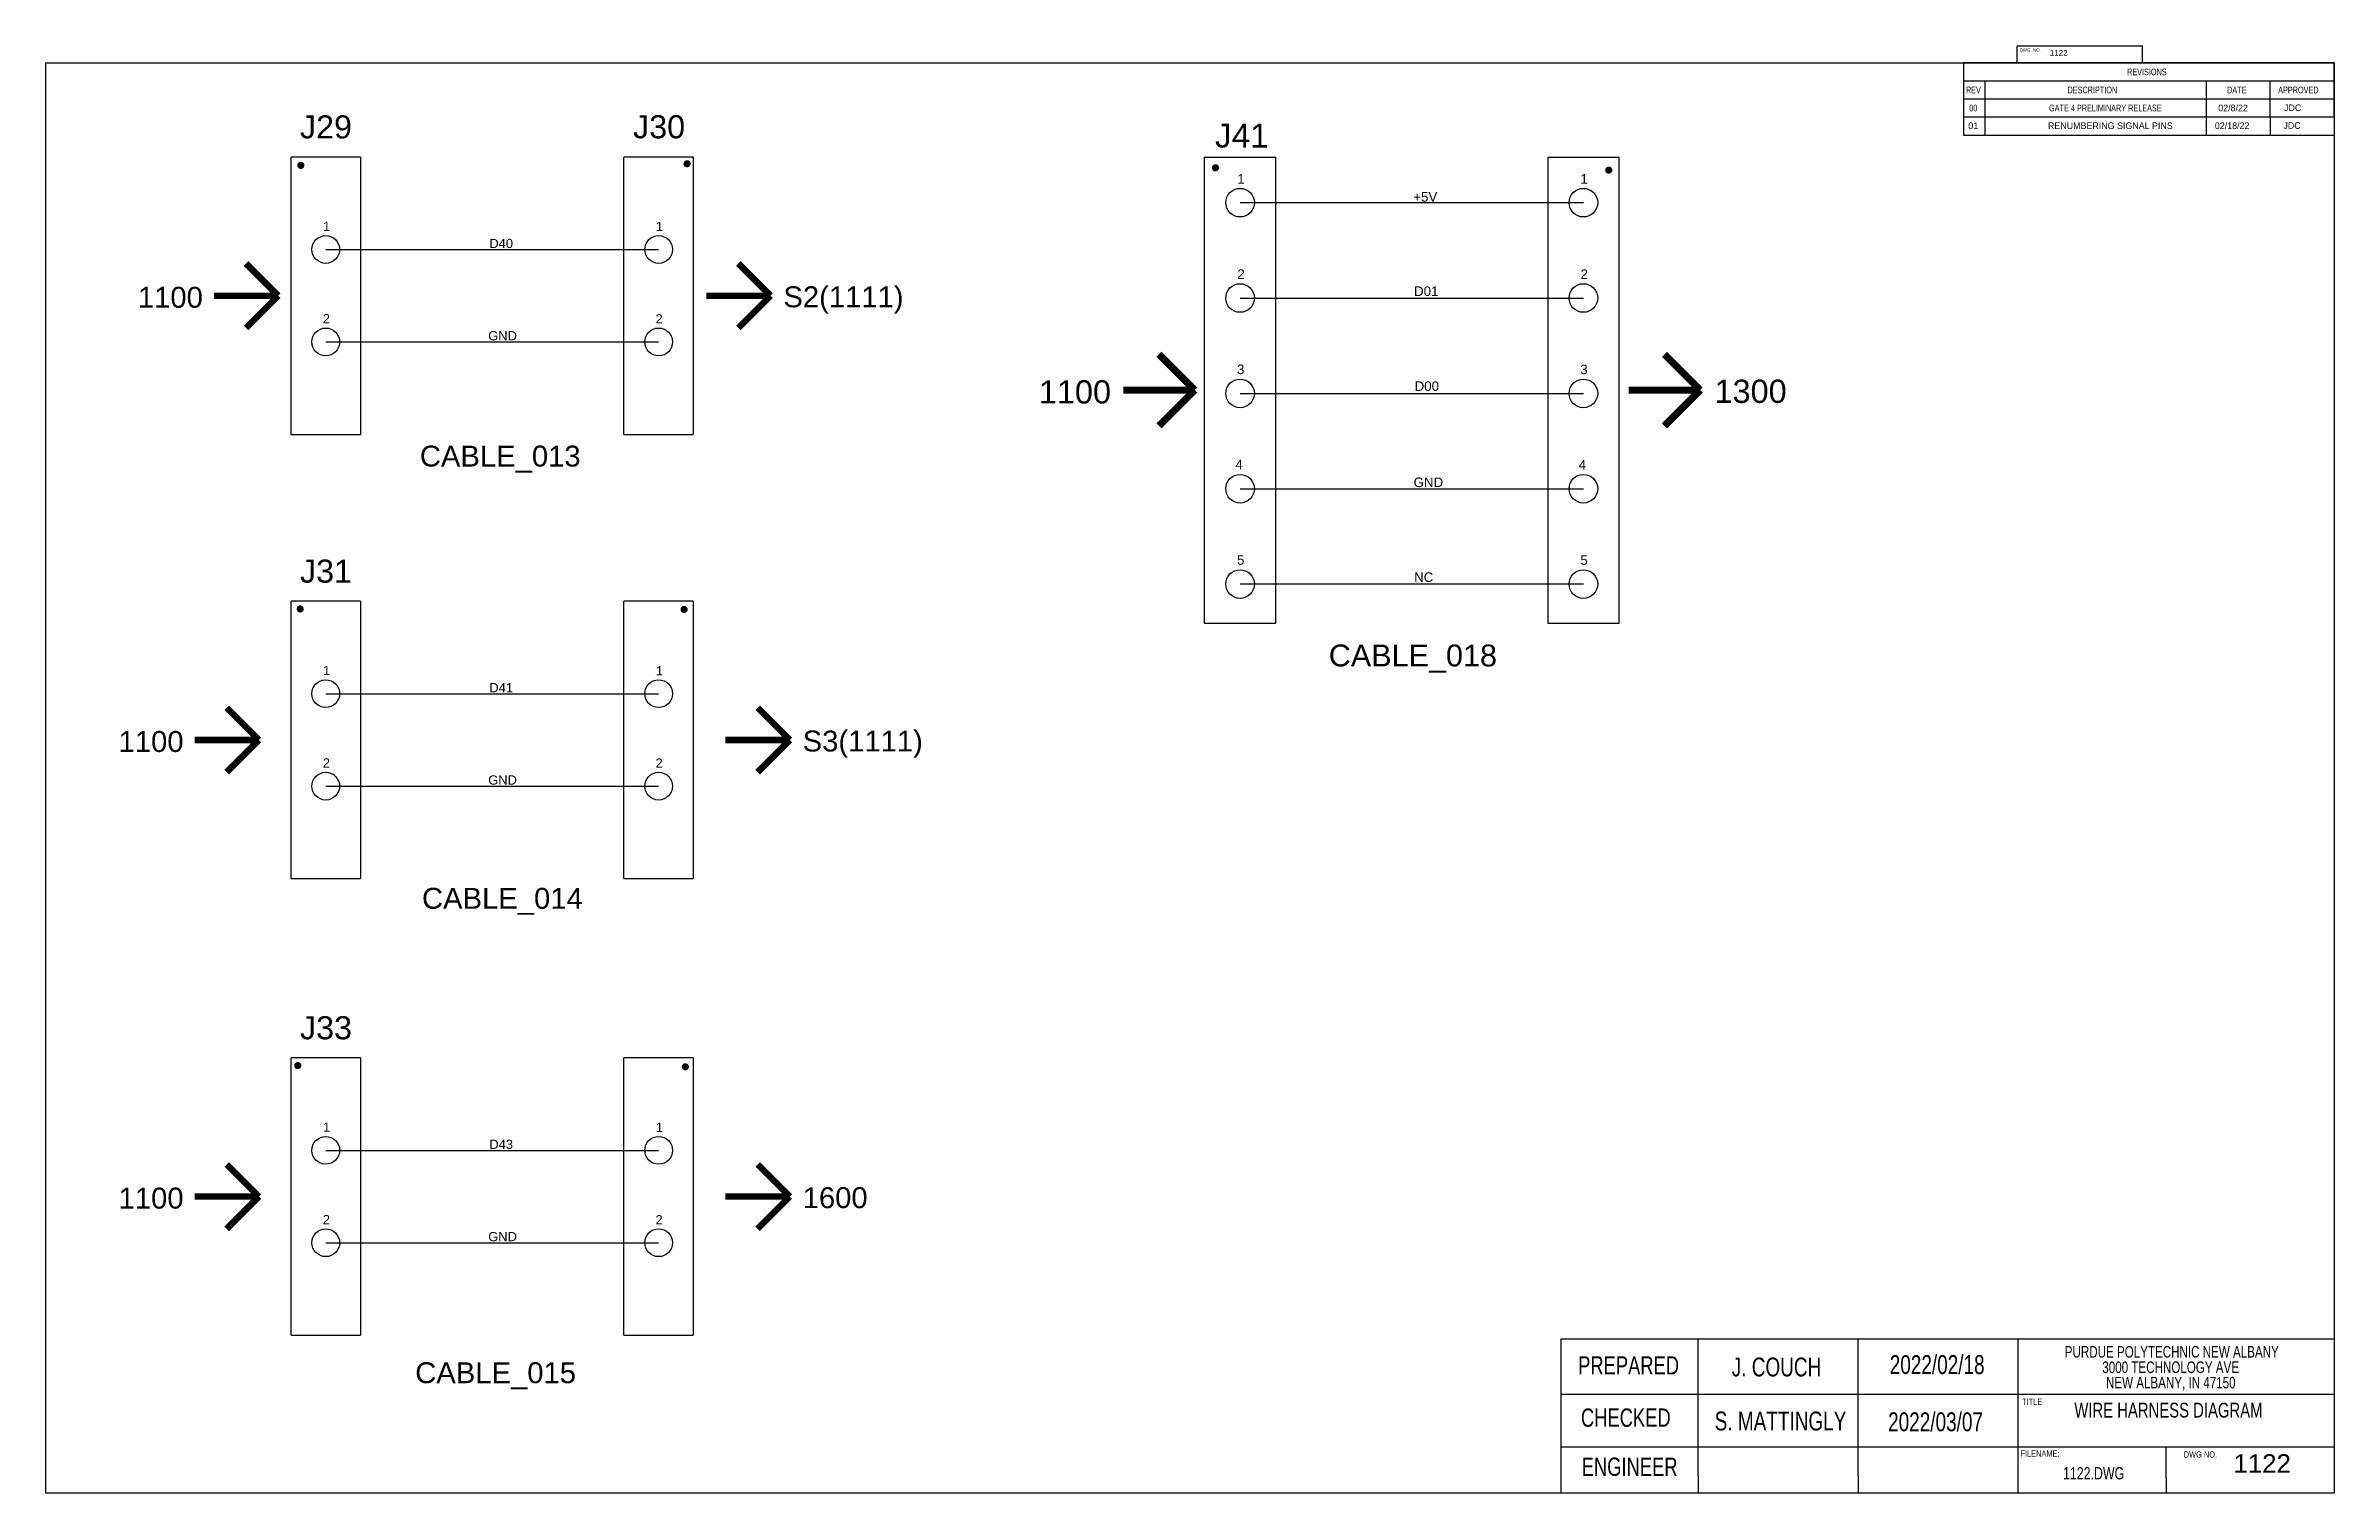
# Model space of a CAD drawing. Header units: inches. Extents: x 2.5 to 50.5, y 2.5 to 32.9.
import ezdxf

# ---------------------------------------------------------------- set-up
doc = ezdxf.new("R2010")
doc.units = ezdxf.units.IN
doc.header["$MEASUREMENT"] = 0
doc.layers.add('dotted', color=255, linetype='Continuous')
doc.layers.add('SLD-0', color=7, linetype='Continuous')
doc.styles.add('SLDTEXTSTYLE0', font='TXT', dxfattribs={"width": 0.75})
doc.styles.get("Standard").update_dxf_attribs({"font": 'arial.ttf'})

# ---------------------------------------------------------------- blocks, each defined once
blk = doc.blocks.new('SW_NOTE_0_8')
at = {"layer": 'SLD-0', "color": 0, "char_height": 0.125, "attachment_point": 2, "style": 'SLDTEXTSTYLE0'}
for s, insert in [('PURDUE POLYTECHNIC NEW ALBANY', (1.434, 0.161)), ('3000 TECHNOLOGY AVE', (1.422, -0.006)), ('NEW ALBANY, IN 47150', (1.423, -0.172))]:
    blk.add_mtext(s, dxfattribs=dict(at, insert=insert))
blk = doc.blocks.new('SW_TABLEANNOTATION_0')
at = {"color": 0, "linetype": 'Continuous', "lineweight": 25}
for p, q in [((0, 0), (0, -0.338)), ((0, 0), (0.4, 0)), ((0, 0), (0, -1.015)), ((6.955, 0), (0, 0)), ((0.4, 0), (4.55, 0)), ((4.55, 0), (5.75, 0)), ((5.75, 0), (6.955, 0)), ((6.955, 0), (6.955, -0.338)), ((6.955, -1.015), (6.955, 0)), ((0, -0.338), (0, -0.677)), ((0, -0.338), (0.4, -0.338)), ((0.4, -0.338), (0.4, -0.677)), ((0.4, -0.338), (4.55, -0.338)), ((4.55, -0.338), (4.55, -0.677)), ((4.55, -0.338), (5.75, -0.338)), ((5.75, -0.338), (5.75, -0.677)), ((5.75, -0.338), (6.955, -0.338)), ((6.955, -0.338), (6.955, -0.677)), ((0, -0.677), (0.4, -0.677)), ((0, -0.677), (0, -1.015)), ((0, -0.677), (6.955, -0.677)), ((0.4, -0.677), (4.55, -0.677)), ((0.4, -0.677), (0.4, -1.015)), ((4.55, -0.677), (5.75, -0.677)), ((4.55, -0.677), (4.55, -1.015)), ((5.75, -0.677), (6.955, -0.677)), ((5.75, -0.677), (5.75, -1.015)), ((6.955, -0.677), (6.955, -1.015)), ((0, -1.015), (0.4, -1.015)), ((0, -1.015), (6.955, -1.015)), ((0.4, -1.015), (4.55, -1.015)), ((4.55, -1.015), (5.75, -1.015)), ((5.75, -1.015), (6.955, -1.015))]:
    blk.add_line(p, q, dxfattribs=at)
at = {"color": 0, "linetype": 'Continuous', "lineweight": 18, "char_height": 0.125, "attachment_point": 1, "style": 'SLDTEXTSTYLE0'}
for s, insert in [('REVISIONS', (3.069, -0.107)), ('REV', (0.046, -0.446)), ('00', (0.108, -0.784)), ('GATE 4 PRELIMINARY RELEASE', (1.605, -0.784)), ('DESCRIPTION', (1.952, -0.446)), ('DATE', (4.946, -0.446)), ('APPROVED', (5.904, -0.446))]:
    blk.add_mtext(s, dxfattribs=dict(at, insert=insert))

msp = doc.modelspace()

# ---------------------------------------------------------------- linework, layer by layer
for p, q in [((2.5, 2.5), (2.5, 32.5)), ((2.5, 32.5), (50.5, 32.5)), ((50.5, 32.5), (50.5, 2.5)), ((42.724, 31.365), (42.724, 30.986)), ((43.172, 31.365), (43.172, 30.986)), ((47.811, 31.365), (47.811, 30.986)), ((49.153, 31.365), (49.153, 30.986)), ((42.724, 30.986), (50.5, 30.986)), ((7.646, 24.708), (7.646, 30.525)), ((9.1, 30.525), (7.646, 30.525)), ((16.082, 30.525), (14.628, 30.525)), ((14.628, 24.708), (14.628, 30.525)), ((26.8, 30.525), (26.8, 20.749)), ((28.3, 20.749), (28.3, 30.525)), ((34.002, 30.525), (34.002, 20.749)), ((35.502, 20.749), (35.502, 30.525)), ((7.646, 24.708), (9.1, 24.708)), ((14.628, 24.708), (16.082, 24.708)), ((7.646, 15.391), (7.646, 21.208)), ((9.1, 21.208), (7.646, 21.208)), ((16.082, 21.208), (14.628, 21.208)), ((14.628, 15.391), (14.628, 21.208)), ((26.8, 20.749), (28.3, 20.749)), ((34.002, 20.749), (35.502, 20.749)), ((7.646, 15.391), (9.1, 15.391)), ((14.628, 15.391), (16.082, 15.391)), ((7.646, 5.814), (7.646, 11.63)), ((9.1, 11.63), (7.646, 11.63)), ((16.082, 11.63), (14.628, 11.63)), ((14.628, 5.814), (14.628, 11.63)), ((7.646, 5.814), (9.1, 5.814)), ((14.628, 5.814), (16.082, 5.814)), ((34.278, 5.735), (34.278, 2.5)), ((40.638, 5.735), (50.5, 5.735)), ((50.5, 2.5), (2.5, 2.5)), ((37.156, 2.857), (37.156, 2.5)), ((40.515, 2.857), (40.515, 2.5)), ((46.972, 2.824), (46.972, 2.5)), ((50.5, 2.5), (50.5, 2.5))]:
    msp.add_line(p, q)
at = {"color": 1}
msp.add_line((27.55, 29.568), (34.752, 29.568), dxfattribs=at)
at = {"color": 152, "true_color": 0x2776bb}
for p, q in [((8.373, 28.586), (15.355, 28.586)), ((27.55, 27.568), (34.752, 27.568)), ((8.373, 19.269), (15.355, 19.269)), ((8.373, 9.691), (15.355, 9.691))]:
    msp.add_line(p, q, dxfattribs=at)
at = {"color": 18, "true_color": 0x000000}
for p, q in [((8.373, 26.647), (15.355, 26.647)), ((27.55, 23.568), (34.752, 23.568)), ((8.373, 17.33), (15.355, 17.33)), ((8.373, 7.753), (15.355, 7.753))]:
    msp.add_line(p, q, dxfattribs=at)
at = {"color": 116, "true_color": 0x136734}
msp.add_line((27.55, 25.568), (34.752, 25.568), dxfattribs=at)
at = {"color": 8}
msp.add_line((34.752, 21.568), (27.55, 21.568), dxfattribs=at)
at = {"const_width": 0.075}
for points in [[(7.813, 30.35, 1), (7.888, 30.35, 1)], [(15.913, 30.384, 1), (15.988, 30.384, 1)], [(26.996, 30.3, 1), (27.071, 30.3, 1)], [(35.246, 30.25, 1), (35.321, 30.25, 1)], [(7.8, 21.046, 1), (7.875, 21.046, 1)], [(15.851, 21.036, 1), (15.926, 21.036, 1)], [(7.748, 11.47, 1), (7.823, 11.47, 1)], [(15.877, 11.445, 1), (15.952, 11.445, 1)]]:
    msp.add_lwpolyline(points, format="xyb", close=True, dxfattribs=at)
at = {"const_width": 0.0675}
for points in [[(7.884, 30.35, 1), (7.816, 30.35)], [(15.984, 30.384, 1), (15.917, 30.384)], [(27.067, 30.3, 1), (27, 30.3)], [(35.318, 30.25, 1), (35.25, 30.25)], [(7.871, 21.046, 1), (7.803, 21.046)], [(15.923, 21.036, 1), (15.855, 21.036)], [(7.819, 11.47, 1), (7.751, 11.47)], [(15.949, 11.445, 1), (15.881, 11.445)]]:
    msp.add_lwpolyline(points, format="xyb", dxfattribs=at)
for points in [[(9.1, 30.525), (9.1, 24.708)], [(16.082, 30.525), (16.082, 24.708)], [(9.1, 21.208), (9.1, 15.391)], [(16.082, 21.208), (16.082, 15.391)], [(9.1, 11.63), (9.1, 5.814)], [(16.082, 11.63), (16.082, 5.814)]]:
    msp.add_lwpolyline(points)
for points, const_width in [([(7.376, 27.616), (6.701, 28.291)], 0.135), ([(17.702, 27.616), (17.027, 28.291)], 0.135), ([(7.376, 27.616), (6.026, 27.616)], 0.135), ([(7.376, 27.616), (6.701, 26.941)], 0.135), ([(17.702, 27.616), (16.352, 27.616)], 0.135), ([(17.702, 27.616), (17.027, 26.941)], 0.135), ([(26.6, 25.637), (25.85, 26.387)], 0.15), ([(37.202, 25.637), (36.452, 26.387)], 0.15), ([(26.6, 25.637), (25.1, 25.637)], 0.15), ([(26.6, 25.637), (25.85, 24.887)], 0.15), ([(37.202, 25.637), (35.702, 25.637)], 0.15), ([(37.202, 25.637), (36.452, 24.887)], 0.15), ([(6.971, 18.299), (6.296, 18.974)], 0.135), ([(18.107, 18.299), (17.432, 18.974)], 0.135), ([(6.971, 18.299), (5.621, 18.299)], 0.135), ([(6.971, 18.299), (6.296, 17.624)], 0.135), ([(18.107, 18.299), (16.757, 18.299)], 0.135), ([(18.107, 18.299), (17.432, 17.624)], 0.135), ([(6.971, 8.722), (6.296, 9.397)], 0.135), ([(18.107, 8.722), (17.432, 9.397)], 0.135), ([(6.971, 8.722), (5.621, 8.722)], 0.135), ([(6.971, 8.722), (6.296, 8.047)], 0.135), ([(18.107, 8.722), (16.757, 8.722)], 0.135), ([(18.107, 8.722), (17.432, 8.047)], 0.135)]:
    msp.add_lwpolyline(points, dxfattribs=dict(const_width=const_width))
for centre, radius in [((27.55, 29.568), 0.3), ((34.752, 29.568), 0.3), ((8.373, 28.586), 0.291), ((15.355, 28.586), 0.291), ((27.55, 27.568), 0.3), ((34.752, 27.568), 0.3), ((8.373, 26.647), 0.291), ((15.355, 26.647), 0.291), ((27.55, 25.568), 0.3), ((34.752, 25.568), 0.3), ((27.55, 23.568), 0.3), ((34.752, 23.568), 0.3), ((27.55, 21.568), 0.3), ((34.752, 21.568), 0.3), ((8.373, 19.269), 0.291), ((15.355, 19.269), 0.291), ((8.373, 17.33), 0.291), ((15.355, 17.33), 0.291), ((8.373, 9.691), 0.291), ((15.355, 9.691), 0.291), ((8.373, 7.753), 0.291), ((15.355, 7.753), 0.291)]:
    msp.add_circle(centre, radius)
at = {"layer": 'dotted'}
for p, q in [((26.8, 30.525), (28.3, 30.525)), ((34.002, 30.525), (35.502, 30.525))]:
    msp.add_line(p, q, dxfattribs=at)
at = {"layer": 'SLD-0', "color": 7, "linetype": 'Continuous', "lineweight": 25}
for p, q in [((43.853, 32.5), (43.853, 32.858)), ((43.853, 32.858), (46.481, 32.858)), ((46.481, 32.5), (46.481, 32.858)), ((34.278, 5.735), (43.874, 5.735)), ((37.156, 2.857), (37.156, 5.735)), ((40.515, 2.857), (40.515, 5.735)), ((43.874, 2.5), (43.874, 5.735)), ((34.278, 4.581), (50.5, 4.581)), ((34.278, 3.471), (50.5, 3.471)), ((46.972, 2.824), (46.972, 3.471))]:
    msp.add_line(p, q, dxfattribs=at)

# ---------------------------------------------------------------- block references
at = {"color": 7, "linetype": 'Continuous', "lineweight": 18, "xscale": 1.118033988749895, "yscale": 1.118033988749895, "zscale": 1.118033988749895}
msp.add_blockref('SW_TABLEANNOTATION_0', (42.724, 32.5), dxfattribs=at)
at = {"layer": 'SLD-0', "xscale": 1.941207928188159, "yscale": 1.941207928188159, "zscale": 1.552966342550527}
msp.add_blockref('SW_NOTE_0_8', (44.309, 5.275), dxfattribs=at)

# ---------------------------------------------------------------- texts
for s, height, p in [('1100', 0.4387, (4.432, 27.364)), ('S2(1111)', 0.4387, (17.971, 27.374)), ('1100', 0.4875, (23.329, 25.356)), ('1300', 0.4875, (37.501, 25.368)), ('CABLE_013', 0.4387, (10.346, 24.033)), ('CABLE_018', 0.4589, (29.411, 19.841)), ('1100', 0.4387, (4.027, 18.047)), ('S3(1111)', 0.4387, (18.376, 18.057)), ('CABLE_014', 0.4387, (10.391, 14.758)), ('1100', 0.4387, (4.027, 8.47)), ('1600', 0.4387, (18.376, 8.48)), ('CABLE_015', 0.4387, (10.249, 4.808))]:
    msp.add_text(s, height=height).set_placement(p)
at = {"attachment_point": 1}
for s, width, gutter_width, heights, insert, char_height in [('1122', 1.61993, 0.534, [0], (44.535, 32.769), 0.1195), ('J29', 0.675, 1.35, [0.276], (7.831, 31.399), 0.4847), ('J30', 0.675, 1.35, [0.276], (14.818, 31.402), 0.4847), ('J41', 0.5, 1, [0.204], (27.024, 31.224), 0.5), ('01', 0.791, 3.481, [0], (42.822, 31.251), 0.1392), ('{\\Ftxt|c0;RENUMBERING SIGNAL PINS}', 3.04203, 3.481, [0.222], (44.496, 31.251), 0.13925), ('{\\Ftxt|c0;02/18/22}', 0.791, 3.481, [0], (47.997, 31.251), 0.13925), ('{\\Ftxt|c0;02/8/22}', 0.791, 3.481, [0], (48.068, 31.624), 0.13925), ('{\\Ftxt|c0;JDC}', 0.791, 3.481, [0], (49.434, 31.256), 0.13925), ('{\\Ftxt|c0;JDC}', 0.791, 3.481, [0], (49.447, 31.627), 0.13925), ('1', 0.1052, 1, [0], (27.492, 30.168), 0.2), ('\\pxt1;+5V', 1.23567, 1, [0], (31.182, 29.789), 0.2), ('1', 0.1052, 1, [0], (34.69, 30.168), 0.2), ('1', 0.14202, 1.35, [0], (8.315, 29.169), 0.194), ('D40', 1.32418, 1.35, [0.242], (11.804, 28.809), 0.1939), ('1', 0.14202, 1.35, [0], (15.296, 29.165), 0.194), ('2', 0.1052, 1, [0], (27.493, 28.169), 0.2), ('2', 0.1052, 1, [0], (34.691, 28.169), 0.2), ('D01', 1.23567, 1, [0], (31.199, 27.811), 0.2), ('2', 0.14202, 1.35, [0], (8.31, 27.23), 0.194), ('2', 0.14202, 1.35, [0], (15.29, 27.229), 0.194), ('\\pxt1;GND', 1.66816, 1.35, [0], (11.78, 26.873), 0.1939), ('3', 0.1052, 1, [0], (27.486, 26.172), 0.2), ('3', 0.1052, 1, [0], (34.685, 26.17), 0.2), ('D00', 1.23567, 1, [0], (31.211, 25.82), 0.2), ('4', 0.1052, 1, [0], (27.452, 24.175), 0.2), ('4', 0.1052, 1, [0], (34.652, 24.17), 0.2), ('\\pxt1;GND', 1.11468, 1, [0.255], (31.19, 23.803), 0.2), ('J31', 0.32637, 1.35, [0.276], (7.831, 22.082), 0.4847), ('5', 0.1052, 1, [0], (27.486, 22.174), 0.2), ('5', 0.1052, 1, [0], (34.688, 22.172), 0.2), ('\\pxt1;NC', 1.11468, 1, [0.255], (31.2, 21.814), 0.2), ('1', 0.14202, 1.35, [0], (8.315, 19.852), 0.194), ('1', 0.14202, 1.35, [0], (15.296, 19.848), 0.194), ('D41', 1.32418, 1.35, [0.242], (11.804, 19.492), 0.1939), ('2', 0.14202, 1.35, [0], (8.31, 17.913), 0.194), ('2', 0.14202, 1.35, [0], (15.29, 17.912), 0.194), ('\\pxt1;GND', 1.66816, 1.35, [0], (11.78, 17.556), 0.1939), ('J33', 0.675, 1.35, [0.276], (7.831, 12.505), 0.4847), ('1', 0.14202, 1.35, [0], (8.315, 10.275), 0.194), ('1', 0.14202, 1.35, [0], (15.296, 10.271), 0.194), ('D43', 1.32418, 1.35, [0.242], (11.804, 9.915), 0.1939), ('2', 0.14202, 1.35, [0], (8.31, 8.335), 0.194), ('2', 0.14202, 1.35, [0], (15.29, 8.334), 0.194), ('\\pxt1;GND', 1.66816, 1.35, [0], (11.78, 7.979), 0.1939), ('1122', 1.89499, 0.625, [0], (48.385, 3.319), 0.3882)]:
    msp.add_mtext_dynamic_manual_height_columns(s, width=width, gutter_width=gutter_width, heights=heights, dxfattribs=dict(at, insert=insert, char_height=char_height))
at = {"layer": 'SLD-0', "style": 'SLDTEXTSTYLE0'}
for s, insert, char_height, attachment_point in [('DWG. NO.', (44.123, 32.807), 0.0746, 2), ('PREPARED', (35.699, 5.374), 0.3838, 2), ('TITLE', (44.164, 4.483), 0.1294, 2), ('WIRE HARNESS DIAGRAM', (47.022, 4.398), 0.31059, 2), ('CHECKED', (35.641, 4.278), 0.3838, 2), ('S. MATTINGLY', (38.886, 4.213), 0.39641, 2), ('FILENAME:', (44.329, 3.397), 0.1294, 2), ('DWG NO.', (47.344, 3.377), 0.1294, 1), ('ENGINEER', (35.721, 3.248), 0.3838, 2), ('1122.DWG', (45.453, 3.048), 0.2588, 2)]:
    msp.add_mtext(s, dxfattribs=dict(at, insert=insert, char_height=char_height, attachment_point=attachment_point))
at = {"layer": 'SLD-0', "char_height": 0.3964, "attachment_point": 2, "style": 'SLDTEXTSTYLE0'}
for s, insert, width in [('J. COUCH', (38.802, 5.346), 3.54431), ('2022/02/18', (42.172, 5.396), 2.52712), ('2022/03/07', (42.138, 4.196), 2.67577)]:
    msp.add_mtext(s, dxfattribs=dict(at, insert=insert, width=width))

doc.saveas('drawing.dxf')
